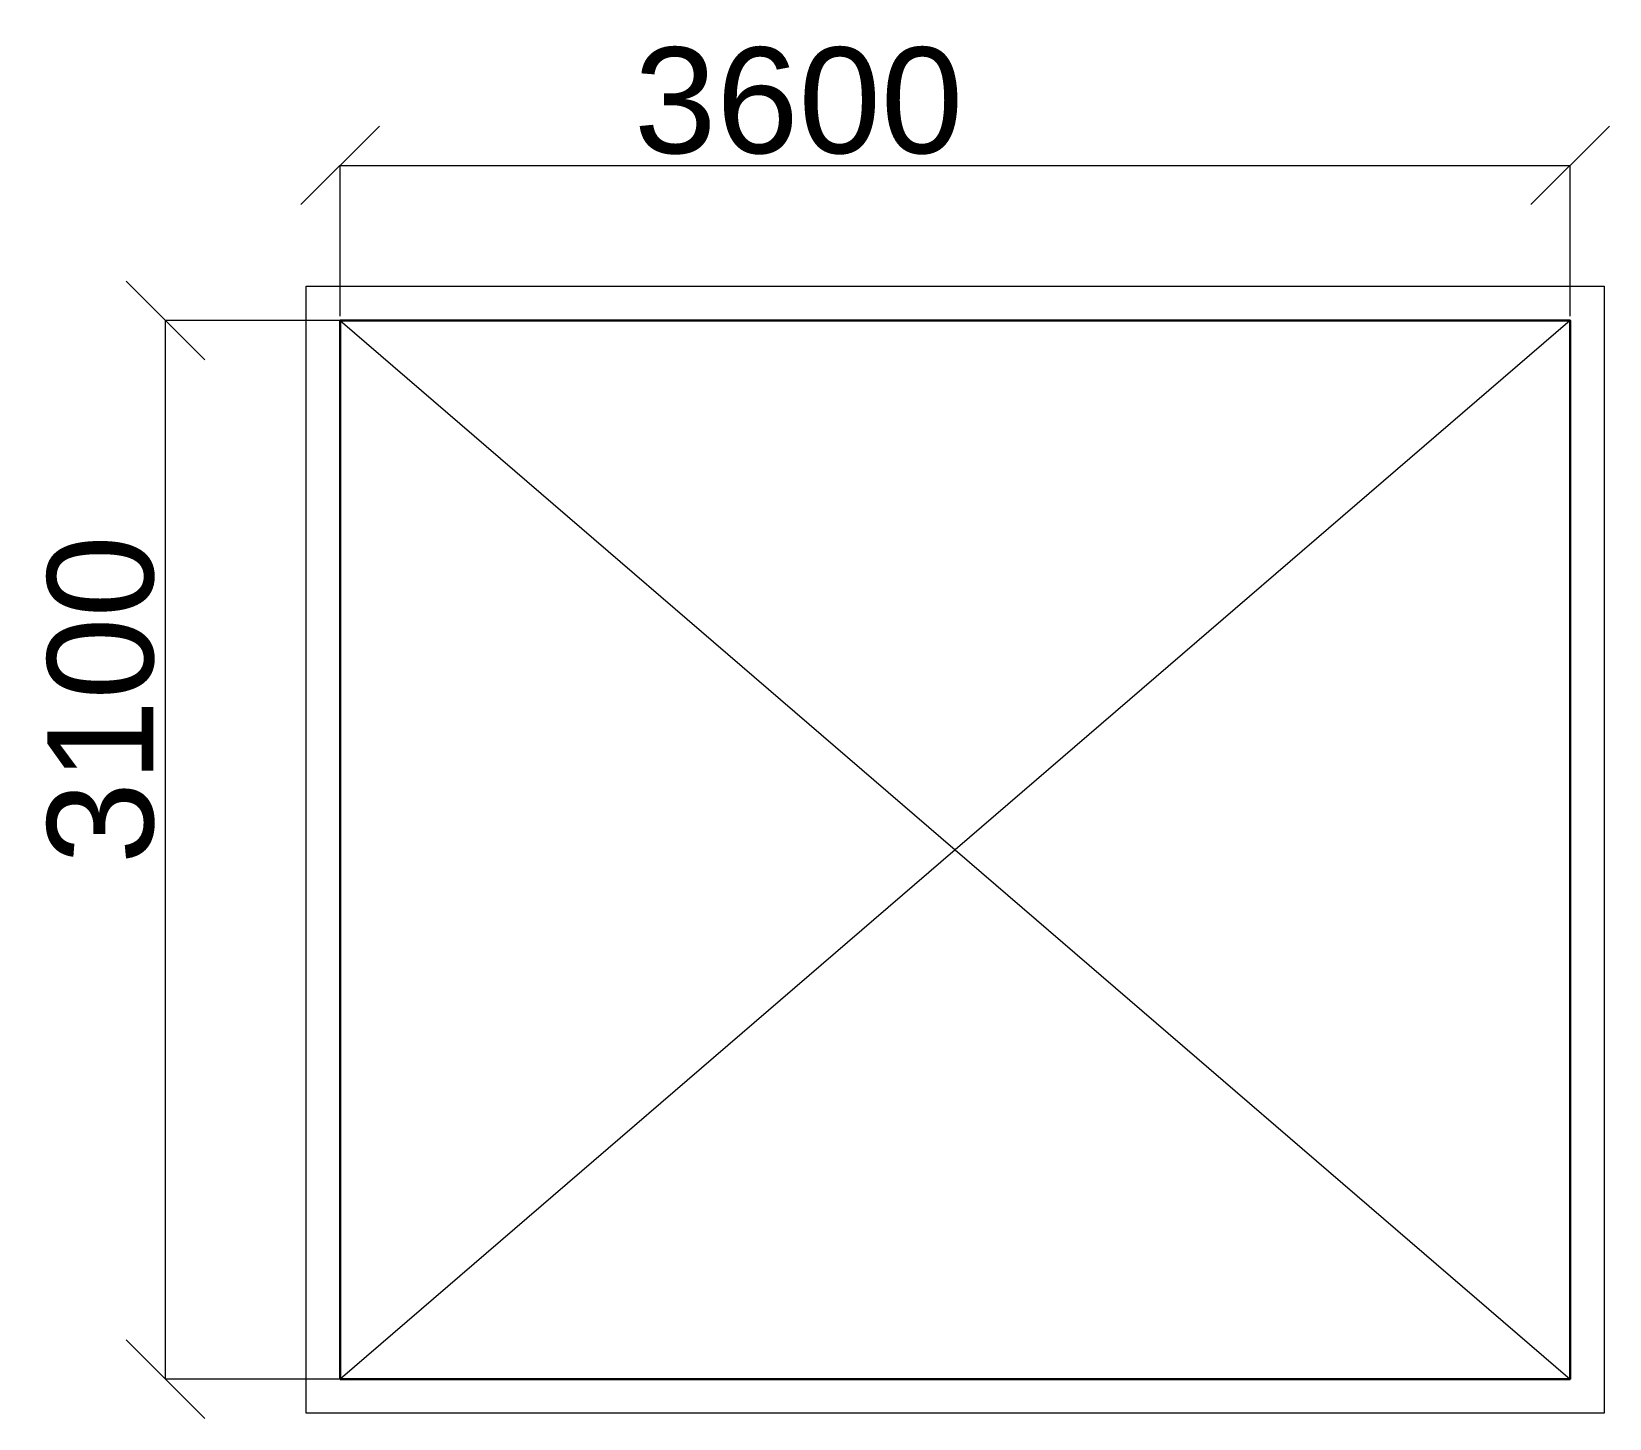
# Model space of a CAD drawing. Header units: inches. Extents: x 719368 to 9005052, y -3573818 to 446967.
# Drawn here: x 8944031 to 8948649, y -3521851 to -3517790 of the extents above.
import ezdxf

# ---------------------------------------------------------------- set-up
doc = ezdxf.new("R2010")
doc.units = ezdxf.units.IN
doc.header["$LTSCALE"] = 20
doc.header["$MEASUREMENT"] = 0
doc.header["$PDMODE"] = 3
doc.layers.get('Defpoints').update_dxf_attribs({"lineweight": 25})
for name, color, linetype, lineweight in [('DIM', 7, 'Continuous', 13), ('FOOTING', 73, 'Continuous', 30), ('HACHE', 6, 'Continuous', 9), ('STAIR', 4, 'Continuous', 25)]:
    doc.layers.add(name, color=color, linetype=linetype, lineweight=lineweight)
doc.styles.add('BOLD', font='arial.ttf')
doc.dimstyles.new('PL1', dxfattribs={"dimtxt": 275, "dimasz": 230, "dimexe": 0.18, "dimexo": 12, "dimgap": 30, "dimtad": 1, "dimjust": 1, "dimdec": 0, "dimzin": 0, "dimdsep": 46, "dimtxsty": 'BOLD', "dimblk": 'OBLIQUE', "dimcen": 0.09, "dimclrd": 256, "dimclre": 256, "dimadec": 0, "dimazin": 0, "dimtfac": 1, "dimtdec": 0, "dimtofl": 0, "dimtmove": 0, "dimatfit": 3, "dimfxl": 0, "dimtolj": 1, "dimtzin": 0, "dimlwd": -1, "dimlwe": -1, "dimarcsym": 0})

# ---------------------------------------------------------------- blocks, each defined once
blk = doc.blocks.new('_Oblique')
at = {"layer": 'STAIR', "color": 0, "lineweight": -2}
blk.add_line((-0.5, -0.5), (0.5, 0.5), dxfattribs=at)
blk = doc.blocks.new('*D281')
at = {"layer": 'Defpoints', "color": 0, "transparency": 16777216}
for p in [(8948534.3, -3518181.5), (8944934.3, -3518635.5), (8948534.3, -3518635.5)]:
    blk.add_point(p, dxfattribs=at)
at = {"layer": 'DIM', "transparency": 16777216}
for p, q in [((8944934.3, -3518623.5), (8944934.3, -3518181.4)), ((8944934.3, -3518181.5), (8948534.3, -3518181.5)), ((8948534.3, -3518623.5), (8948534.3, -3518181.4))]:
    blk.add_line(p, q, dxfattribs=at)
at = {"layer": 'DIM', "transparency": 16777216, "xscale": 230, "yscale": 230, "zscale": 230, "rotation": 180}
blk.add_blockref('_Oblique', (8944934.3, -3518181.5), dxfattribs=at)
at = {"layer": 'DIM', "transparency": 16777216, "xscale": 230, "yscale": 230, "zscale": 230}
blk.add_blockref('_Oblique', (8948534.3, -3518181.5), dxfattribs=at)
at = {"layer": 'DIM', "color": 0, "transparency": 16777216, "insert": (8946276.1, -3517993.2), "char_height": 310, "attachment_point": 5, "style": 'BOLD'}
blk.add_mtext('\\A1;3600', dxfattribs=at)
blk = doc.blocks.new('*D282')
at = {"layer": 'Defpoints', "color": 0, "transparency": 16777216}
for p in [(8944422.8, -3518635.5), (8945172.5, -3518635.5), (8945180.3, -3521735.5)]:
    blk.add_point(p, dxfattribs=at)
at = {"layer": 'DIM', "transparency": 16777216}
for p, q in [((8945160.5, -3518635.5), (8944422.6, -3518635.5)), ((8944422.8, -3521735.5), (8944422.8, -3518635.5)), ((8945168.3, -3521735.5), (8944422.6, -3521735.5))]:
    blk.add_line(p, q, dxfattribs=at)
at = {"layer": 'DIM', "transparency": 16777216, "xscale": 230, "yscale": 230, "zscale": 230}
for p, rotation in [((8944422.8, -3518635.5), 90), ((8944422.8, -3521735.5), 270)]:
    blk.add_blockref('_Oblique', p, dxfattribs=dict(at, rotation=rotation))
at = {"layer": 'DIM', "color": 0, "transparency": 16777216, "insert": (8944234.4, -3519746), "char_height": 310, "attachment_point": 5, "rotation": 90, "style": 'BOLD'}
blk.add_mtext('\\A1;3100', dxfattribs=at)

msp = doc.modelspace()

# ---------------------------------------------------------------- linework, layer by layer
at = {"layer": 'DIM'}
for p, q in [((8944934.3, -3518635.5), (8948534.3, -3521735.5)), ((8948534.3, -3518635.5), (8944934.3, -3521735.5))]:
    msp.add_line(p, q, dxfattribs=at)
at = {"layer": 'FOOTING'}
msp.add_lwpolyline([(8944934.3, -3518635.5), (8948534.3, -3518635.5), (8948534.3, -3521735.5), (8944934.3, -3521735.5)], close=True, dxfattribs=at)
at = {"layer": 'HACHE'}
msp.add_lwpolyline([(8944834.3, -3518535.5), (8948634.3, -3518535.5), (8948634.3, -3521835.5), (8944834.3, -3521835.5)], close=True, dxfattribs=at)

# ---------------------------------------------------------------- dimensions: what is measured, and where the dimension line sits
at = {"layer": 'DIM'}
dim = msp.add_linear_dim(base=(8948534.3, -3518181.5), p1=(8944934.3, -3518635.5), p2=(8948534.3, -3518635.5), dimstyle='PL1', override={"dimtxt": 310}, dxfattribs=at)
dim.commit()
dim.dimension.update_dxf_attribs({"geometry": '*D281', "text_midpoint": (8946276.1, -3518181.5), "dimtype": 160})
dim = msp.add_linear_dim(base=(8944422.8, -3518635.5), p1=(8945180.3, -3521735.5), p2=(8945172.5, -3518635.5), angle=270, dimstyle='PL1', override={"dimtxt": 310}, dxfattribs=at)
dim.commit()
dim.dimension.update_dxf_attribs({"geometry": '*D282', "text_midpoint": (8944422.8, -3519746), "dimtype": 160})

doc.saveas('drawing.dxf')
